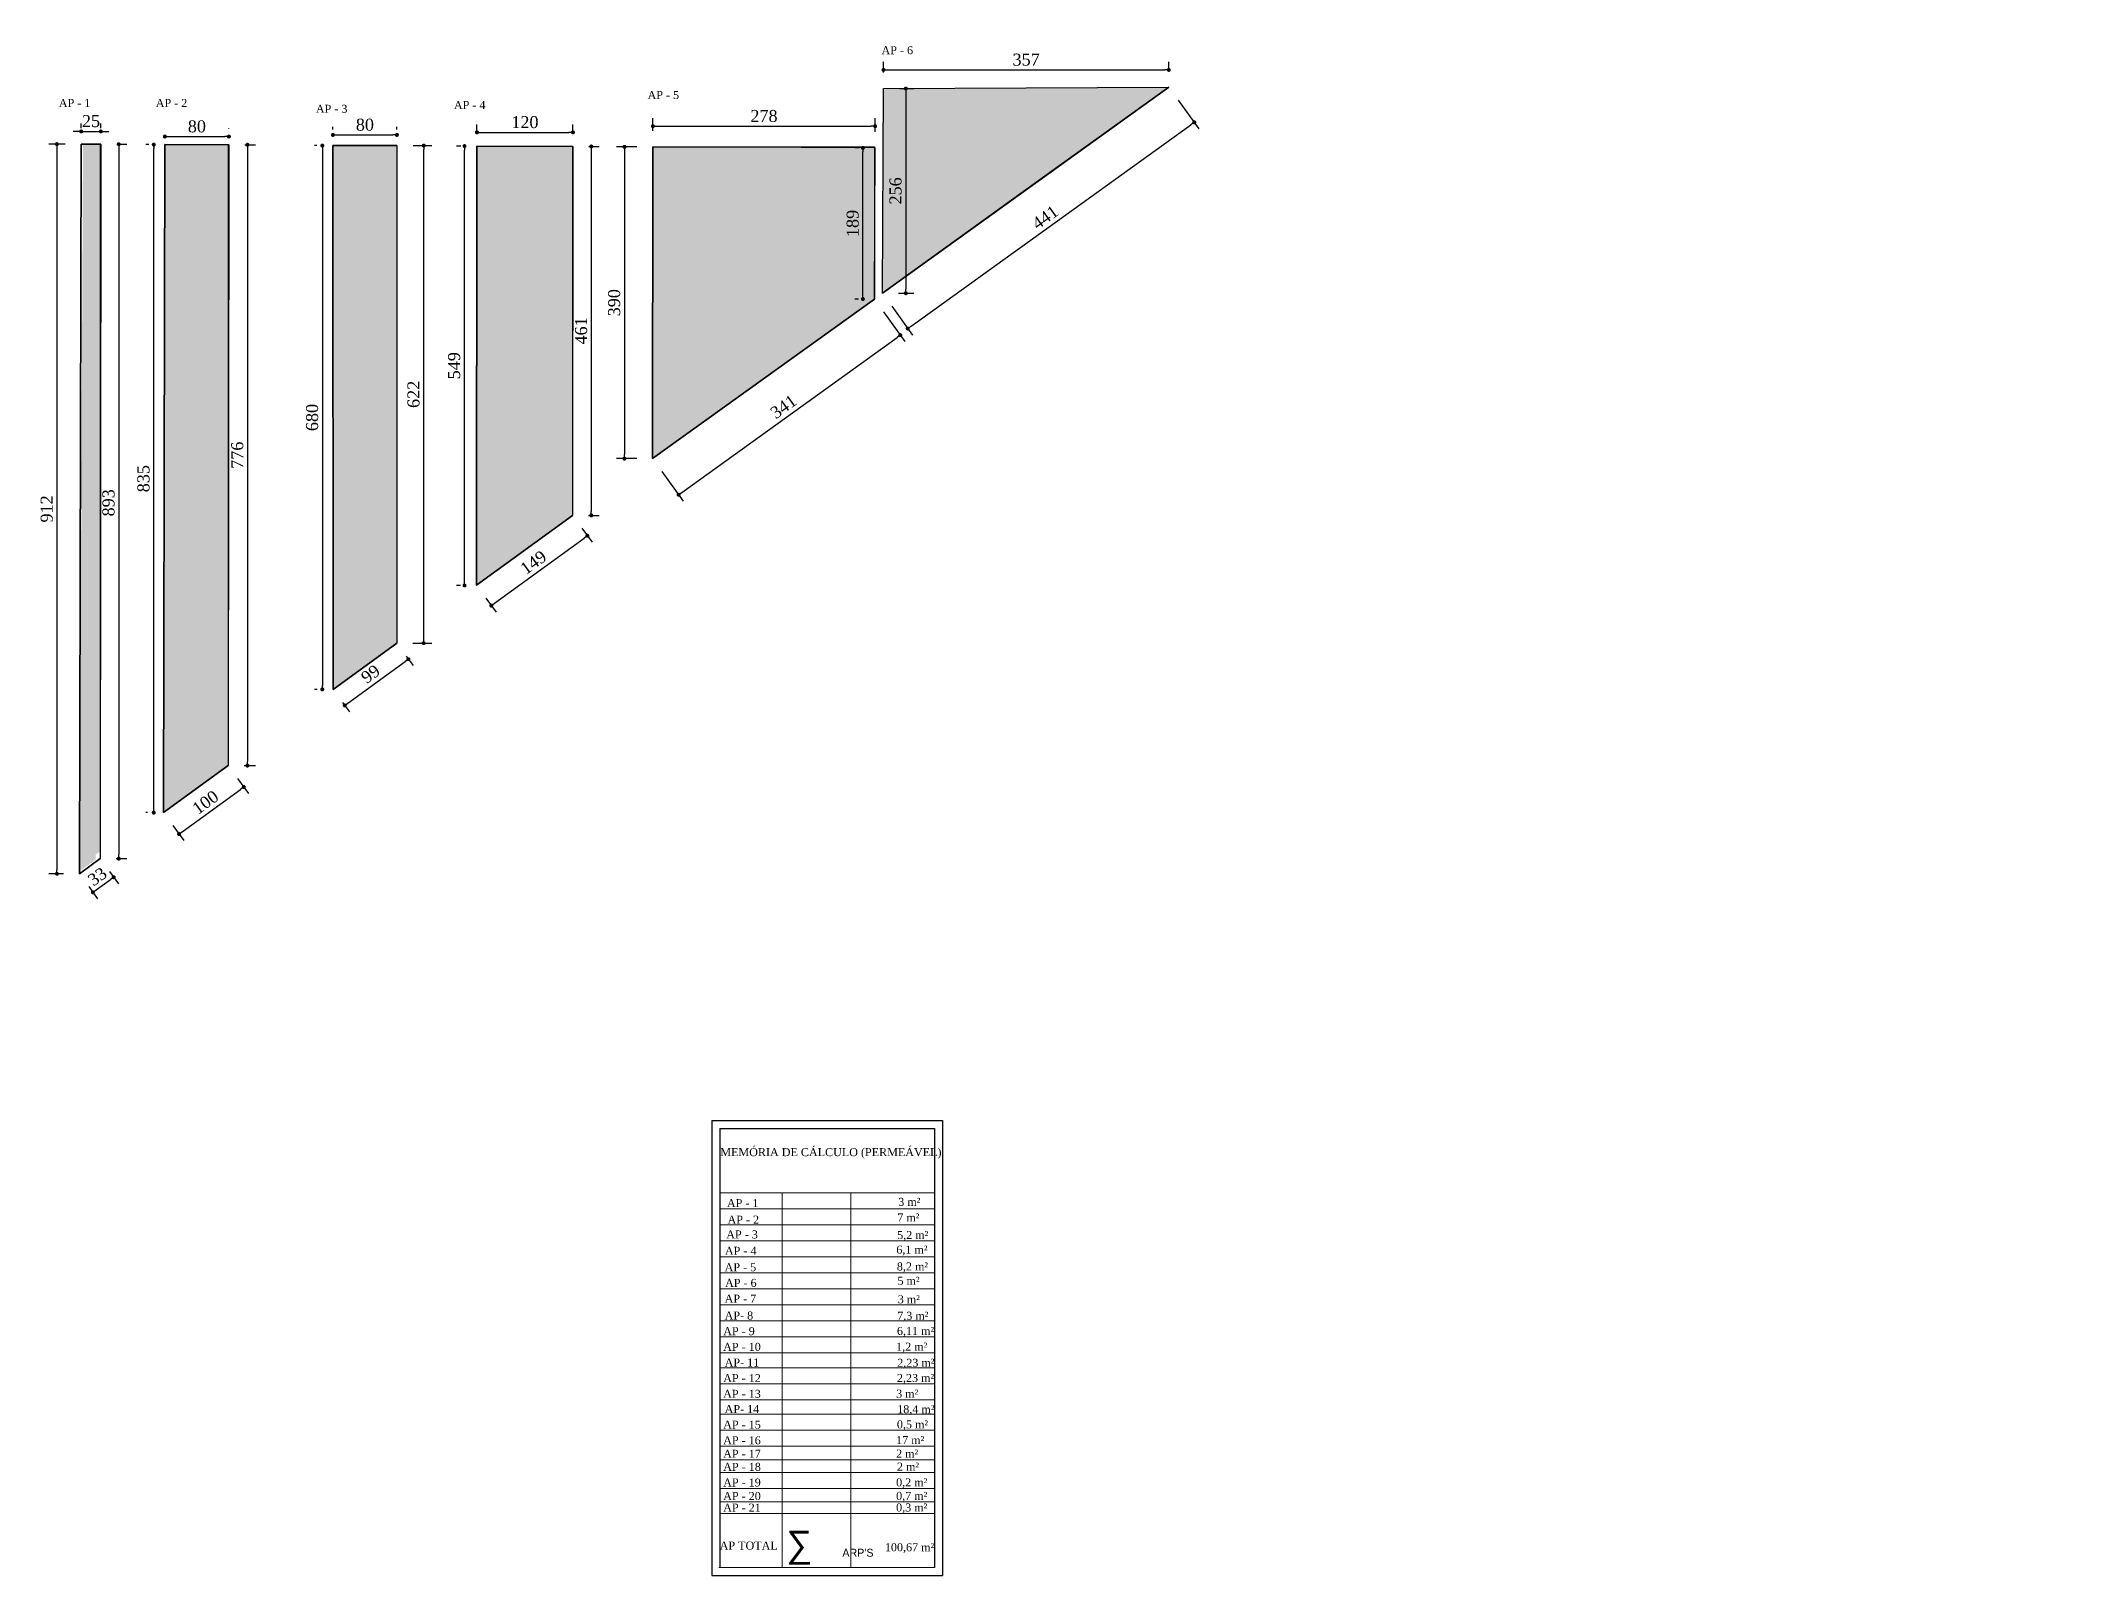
# Model space of a CAD drawing. Header units: millimetres. Extents: x 103208 to 171806, y -164 to 10038.
# Drawn here: x 103208 to 105739, y 4095 to 6012 of the extents above; entities that cross this region are included whole.
import ezdxf

# ---------------------------------------------------------------- set-up
doc = ezdxf.new("R2010")
doc.units = ezdxf.units.MM
doc.layers.add('COTAS', color=7, linetype='Continuous', lineweight=0)
doc.layers.add('Pilares Sub-solo', color=7, linetype='Continuous', lineweight=70)
doc.layers.add('PN010', color=1, linetype='Continuous')
doc.styles.add('Valéria', font='romantic.ttf', dxfattribs={"height": 10})
doc.dimstyles.new('Cota - 50', dxfattribs={"dimtxt": 10, "dimasz": 5, "dimexe": 10, "dimexo": 20, "dimgap": 5, "dimtad": 1, "dimtxsty": 'Valéria', "dimblk": 'DOT', "dimcen": 0, "dimclrd": 12, "dimclre": 12, "dimclrt": 2, "dimazin": 2, "dimtfac": 1, "dimtix": 1, "dimtmove": 0, "dimatfit": 3, "dimldrblk": 'DOT', "dimfxl": 1, "dimarcsym": 0})
pattern_1 = [(360, (-9845.006, -7.948), (15, 15), [2.25, -0.45, 0.6, -0.45, 2.25, -9]), (360, (-9845.756, -7.498), (15, 15), [1.5, -1.125, 2.25, -1.125, 1.5, -7.5]), (360, (-9840.506, -1.498), (15, 15), [1.875, -0.75, 1.875, -10.5]), (360, (-9848.006, 1.502), (15, 15), [0.75, -1.5, 0.75, -12]), (90, (-9846.506, 1.502), (-15, 15), [1.35, -13.65]), (90, (-9842.006, -7.498), (-15, 15), [1.5, -13.5]), (90, (-9838.256, -1.498), (-15, 15), [1.5, -13.5]), (45, (-9840.056, -7.648), (1e-14, 15), [1.5, -19.7132034]), (135, (-9843.956, -7.648), (-15, 1e-14), [1.5, -19.7132034]), (63.434949, (-9840.5064, -7.573), (8e-10, 15), [1.5, -32.0410197]), (75.9637565, (-9841.2564, -7.4983), (5e-10, 15), [1.5, -60.3465844]), (75.9637565, (-9837.5064, -1.4983), (5e-10, 15), [1.2, -60.6465844]), (75.9637565, (-9846.2064, 1.5017), (5e-10, 15), [1.05, -60.7965844]), (104.0362435, (-9842.7564, -7.4983), (-5e-10, 15), [1.5, -60.3465844]), (104.0362435, (-9839.0064, -1.4983), (-5e-10, 15), [1.2, -60.6465844]), (104.0362435, (-9846.8064, 1.5017), (-5e-10, 15), [1.05, -60.7965844]), (116.565051, (-9843.5064, -7.573), (-6e-09, 15), [1.5, -32.041002])]

# ---------------------------------------------------------------- blocks, each defined once
blk = doc.blocks.new('_Dot')
at = {"color": 0, "linetype": 'ByBlock', "lineweight": -2}
blk.add_line((-0.5, 0), (-1, 0), dxfattribs=at)
at = {"color": 0, "linetype": 'ByBlock', "const_width": 0.5}
blk.add_lwpolyline([(-0.25, 0, 1), (0.25, 0, 1)], format="xyb", close=True, dxfattribs=at)
blk = doc.blocks.new('*D1274')
at = {"color": 12, "lineweight": -2, "transparency": 16777216}
for p, q in [((103253.6, 5898.7), (103248.6, 5898.7)), ((103258.6, 5902.8), (103258.6, 5908.7)), ((103258.6, 5898.7), (103283.2, 5898.7)), ((103283.2, 5902.7), (103283.2, 5908.7)), ((103288.2, 5898.7), (103293.2, 5898.7))]:
    blk.add_line(p, q, dxfattribs=at)
at = {"layer": 'Defpoints', "color": 0, "transparency": 16777216}
for p in [(103283.2, 5898.7), (103258.6, 5882.8), (103283.2, 5882.7)]:
    blk.add_point(p, dxfattribs=at)
at = {"color": 12, "lineweight": -2, "transparency": 16777216, "xscale": 5, "yscale": 5, "zscale": 5}
blk.add_blockref('_Dot', (103258.6, 5898.7), dxfattribs=at)
at = {"color": 12, "lineweight": -2, "transparency": 16777216, "xscale": 5, "yscale": 5, "zscale": 5, "rotation": 180}
blk.add_blockref('_Dot', (103283.2, 5898.7), dxfattribs=at)
at = {"color": 2, "transparency": 16777216, "insert": (103270.9, 5911.5), "char_height": 10, "attachment_point": 5, "style": 'Valéria'}
blk.add_mtext('{\\H1.5x;25}', dxfattribs=at)
blk = doc.blocks.new('*D1275')
at = {"color": 12, "lineweight": -2, "transparency": 16777216}
for p, q in [((103238.6, 5882.8), (103218.3, 5882.8)), ((103228.3, 5877.8), (103228.3, 4976.3)), ((103236.4, 4971.3), (103218.3, 4971.3))]:
    blk.add_line(p, q, dxfattribs=at)
at = {"layer": 'Defpoints', "color": 0, "transparency": 16777216}
for p in [(103258.6, 5882.8), (103228.3, 4971.3), (103256.4, 4971.3)]:
    blk.add_point(p, dxfattribs=at)
at = {"color": 12, "lineweight": -2, "transparency": 16777216, "xscale": 5, "yscale": 5, "zscale": 5}
for p, rotation in [((103228.3, 5882.8), 90), ((103228.3, 4971.3), 270)]:
    blk.add_blockref('_Dot', p, dxfattribs=dict(at, rotation=rotation))
at = {"color": 2, "transparency": 16777216, "insert": (103215.5, 5427.1), "char_height": 10, "attachment_point": 5, "rotation": 90, "style": 'Valéria'}
blk.add_mtext('{\\H1.5x;912}', dxfattribs=at)
blk = doc.blocks.new('*D1276')
at = {"color": 12, "lineweight": -2, "transparency": 16777216}
for p, q in [((103303.2, 5882.7), (103315.5, 5882.7)), ((103305.5, 5877.7), (103305.5, 4995.2)), ((103302.4, 4990.2), (103315.5, 4990.2))]:
    blk.add_line(p, q, dxfattribs=at)
at = {"layer": 'Defpoints', "color": 0, "transparency": 16777216}
for p in [(103283.2, 5882.7), (103282.4, 4990.2), (103305.5, 4990.2)]:
    blk.add_point(p, dxfattribs=at)
at = {"color": 12, "lineweight": -2, "transparency": 16777216, "xscale": 5, "yscale": 5, "zscale": 5}
for p, rotation in [((103305.5, 5882.7), 90), ((103305.5, 4990.2), 270)]:
    blk.add_blockref('_Dot', p, dxfattribs=dict(at, rotation=rotation))
at = {"color": 2, "transparency": 16777216, "insert": (103292.8, 5434.7), "char_height": 10, "attachment_point": 5, "rotation": 90, "style": 'Valéria'}
blk.add_mtext('{\\H1.5x;893}', dxfattribs=at)
blk = doc.blocks.new('*D1277')
at = {"color": 12, "lineweight": -2, "transparency": 16777216}
for p, q in [((103277.3, 4951.1), (103295.2, 4964.1)), ((103294.1, 4974.1), (103305.1, 4958.9)), ((103268.1, 4955.2), (103279.1, 4940))]:
    blk.add_line(p, q, dxfattribs=at)
at = {"layer": 'Defpoints', "color": 0, "transparency": 16777216}
for p in [(103282.4, 4990.2), (103256.4, 4971.3), (103299.2, 4967)]:
    blk.add_point(p, dxfattribs=at)
at = {"color": 12, "lineweight": -2, "transparency": 16777216, "xscale": 5, "yscale": 5, "zscale": 5}
for p, rotation in [((103299.2, 4967), 35.99007696372181), ((103273.2, 4948.1), 215.9900769637218)]:
    blk.add_blockref('_Dot', p, dxfattribs=dict(at, rotation=rotation))
at = {"color": 2, "transparency": 16777216, "insert": (103278.8, 4967.8), "char_height": 10, "attachment_point": 5, "rotation": 35.9901, "style": 'Valéria'}
blk.add_mtext('{\\H1.5x;33}', dxfattribs=at)
blk = doc.blocks.new('*D1278')
at = {"color": 12, "lineweight": -2, "transparency": 16777216}
for p, q in [((103454.1, 5090.3), (103467.7, 5071.6)), ((103384.9, 5023.8), (103457.8, 5076.7)), ((103373.2, 5031.5), (103386.8, 5012.8))]:
    blk.add_line(p, q, dxfattribs=at)
at = {"layer": 'Defpoints', "color": 0, "transparency": 16777216}
for p in [(103442.4, 5106.4), (103461.8, 5079.7), (103361.4, 5047.7)]:
    blk.add_point(p, dxfattribs=at)
at = {"color": 12, "lineweight": -2, "transparency": 16777216, "xscale": 5, "yscale": 5, "zscale": 5}
for p, rotation in [((103461.8, 5079.7), 35.99007696375652), ((103380.9, 5020.9), 215.9900769637565)]:
    blk.add_blockref('_Dot', p, dxfattribs=dict(at, rotation=rotation))
at = {"color": 2, "transparency": 16777216, "insert": (103413.9, 5060.5), "char_height": 10, "attachment_point": 5, "rotation": 35.9901, "style": 'Valéria'}
blk.add_mtext('{\\H1.5x;100}', dxfattribs=at)
blk = doc.blocks.new('*D1279')
at = {"color": 12, "lineweight": -2, "transparency": 16777216}
for p, q in [((103343.2, 5882.2), (103339.3, 5882.2)), ((103349.3, 5052.7), (103349.3, 5877.2)), ((103341.4, 5047.7), (103339.3, 5047.7))]:
    blk.add_line(p, q, dxfattribs=at)
at = {"layer": 'Defpoints', "color": 0, "transparency": 16777216}
for p in [(103349.3, 5882.2), (103363.2, 5882.2), (103361.4, 5047.7)]:
    blk.add_point(p, dxfattribs=at)
at = {"color": 12, "lineweight": -2, "transparency": 16777216, "xscale": 5, "yscale": 5, "zscale": 5}
for p, rotation in [((103349.3, 5882.2), 90), ((103349.3, 5047.7), 270)]:
    blk.add_blockref('_Dot', p, dxfattribs=dict(at, rotation=rotation))
at = {"color": 2, "transparency": 16777216, "insert": (103336.5, 5464.9), "char_height": 10, "attachment_point": 5, "rotation": 90, "style": 'Valéria'}
blk.add_mtext('{\\H1.5x;835}', dxfattribs=at)
blk = doc.blocks.new('*D1280')
at = {"color": 12, "lineweight": -2, "transparency": 16777216}
for p, q in [((103463.2, 5882), (103476.4, 5882)), ((103466.4, 5877), (103466.4, 5111.4)), ((103462.4, 5106.4), (103476.4, 5106.4))]:
    blk.add_line(p, q, dxfattribs=at)
at = {"layer": 'Defpoints', "color": 0, "transparency": 16777216}
for p in [(103443.2, 5882), (103442.4, 5106.4), (103466.4, 5106.4)]:
    blk.add_point(p, dxfattribs=at)
at = {"color": 12, "lineweight": -2, "transparency": 16777216, "xscale": 5, "yscale": 5, "zscale": 5}
for p, rotation in [((103466.4, 5882), 90), ((103466.4, 5106.4), 270)]:
    blk.add_blockref('_Dot', p, dxfattribs=dict(at, rotation=rotation))
at = {"color": 2, "transparency": 16777216, "insert": (103453.7, 5494.2), "char_height": 10, "attachment_point": 5, "rotation": 90, "style": 'Valéria'}
blk.add_mtext('{\\H1.5x;776}', dxfattribs=at)
blk = doc.blocks.new('*D1270')
at = {"color": 12, "lineweight": -2, "transparency": 16777216}
for p, q in [((103363.2, 5902.2), (103363.2, 5902.3)), ((103443.2, 5902.1), (103443.2, 5902.3)), ((103368.2, 5892.3), (103438.2, 5892.3))]:
    blk.add_line(p, q, dxfattribs=at)
at = {"layer": 'Defpoints', "color": 0, "transparency": 16777216}
for p in [(103363.2, 5882.2), (103443.2, 5892.3), (103443.2, 5882.1)]:
    blk.add_point(p, dxfattribs=at)
at = {"color": 12, "lineweight": -2, "transparency": 16777216, "xscale": 5, "yscale": 5, "zscale": 5, "rotation": 180}
blk.add_blockref('_Dot', (103363.2, 5892.3), dxfattribs=at)
at = {"color": 12, "lineweight": -2, "transparency": 16777216, "xscale": 5, "yscale": 5, "zscale": 5}
blk.add_blockref('_Dot', (103443.2, 5892.3), dxfattribs=at)
at = {"color": 2, "transparency": 16777216, "insert": (103403.2, 5904.9), "char_height": 10, "attachment_point": 5, "style": 'Valéria'}
blk.add_mtext('{\\H1.5x;80}', dxfattribs=at)
blk = doc.blocks.new('*D1281')
at = {"color": 12, "lineweight": -2, "transparency": 16777216}
for p, q in [((103573.2, 5901), (103573.2, 5904.3)), ((103653.2, 5901), (103653.2, 5904.3)), ((103578.2, 5894.3), (103648.2, 5894.3))]:
    blk.add_line(p, q, dxfattribs=at)
at = {"layer": 'Defpoints', "color": 0, "transparency": 16777216}
for p in [(103573.2, 5881), (103653.2, 5894.3), (103653.2, 5881)]:
    blk.add_point(p, dxfattribs=at)
at = {"color": 12, "lineweight": -2, "transparency": 16777216, "xscale": 5, "yscale": 5, "zscale": 5, "rotation": 180}
blk.add_blockref('_Dot', (103573.2, 5894.3), dxfattribs=at)
at = {"color": 12, "lineweight": -2, "transparency": 16777216, "xscale": 5, "yscale": 5, "zscale": 5}
blk.add_blockref('_Dot', (103653.2, 5894.3), dxfattribs=at)
at = {"color": 2, "transparency": 16777216, "insert": (103613.2, 5907), "char_height": 10, "attachment_point": 5, "style": 'Valéria'}
blk.add_mtext('{\\H1.5x;80}', dxfattribs=at)
blk = doc.blocks.new('*D1282')
at = {"color": 12, "lineweight": -2, "transparency": 16777216}
for p, q in [((103553.2, 5881), (103550, 5881)), ((103560, 5876), (103560, 5206.6)), ((103553.4, 5201.6), (103550, 5201.6))]:
    blk.add_line(p, q, dxfattribs=at)
at = {"layer": 'Defpoints', "color": 0, "transparency": 16777216}
for p in [(103573.2, 5881), (103560, 5201.6), (103573.4, 5201.6)]:
    blk.add_point(p, dxfattribs=at)
at = {"color": 12, "lineweight": -2, "transparency": 16777216, "xscale": 5, "yscale": 5, "zscale": 5}
for p, rotation in [((103560, 5881), 90), ((103560, 5201.6), 270)]:
    blk.add_blockref('_Dot', p, dxfattribs=dict(at, rotation=rotation))
at = {"color": 2, "transparency": 16777216, "insert": (103547.3, 5541.3), "char_height": 10, "attachment_point": 5, "rotation": 90, "style": 'Valéria'}
blk.add_mtext('{\\H1.5x;680}', dxfattribs=at)
blk = doc.blocks.new('*D1283')
at = {"color": 12, "lineweight": -2, "transparency": 16777216}
for p, q in [((103664.7, 5243.2), (103673.4, 5231.3)), ((103592, 5184.5), (103663.5, 5236.4)), ((103585.2, 5185.4), (103593.9, 5173.5))]:
    blk.add_line(p, q, dxfattribs=at)
at = {"layer": 'Defpoints', "color": 0, "transparency": 16777216}
for p in [(103653, 5259.4), (103667.5, 5239.4), (103573.4, 5201.6)]:
    blk.add_point(p, dxfattribs=at)
at = {"color": 12, "lineweight": -2, "transparency": 16777216, "xscale": 5, "yscale": 5, "zscale": 5}
for p, rotation in [((103667.5, 5239.4), 35.99007696376097), ((103588, 5181.6), 215.9900769637609)]:
    blk.add_blockref('_Dot', p, dxfattribs=dict(at, rotation=rotation))
at = {"color": 2, "transparency": 16777216, "insert": (103620.3, 5220.8), "char_height": 10, "attachment_point": 5, "rotation": 35.9901, "style": 'Valéria'}
blk.add_mtext('{\\H1.5x;99}', dxfattribs=at)
blk = doc.blocks.new('*D1284')
at = {"color": 12, "lineweight": -2, "transparency": 16777216}
for p, q in [((103673.6, 5880.9), (103696.7, 5880.9)), ((103686.7, 5264.4), (103686.7, 5875.9)), ((103673, 5259.4), (103696.7, 5259.4))]:
    blk.add_line(p, q, dxfattribs=at)
at = {"layer": 'Defpoints', "color": 0, "transparency": 16777216}
for p in [(103653.6, 5880.9), (103686.7, 5880.9), (103653, 5259.4)]:
    blk.add_point(p, dxfattribs=at)
at = {"color": 12, "lineweight": -2, "transparency": 16777216, "xscale": 5, "yscale": 5, "zscale": 5}
for p, rotation in [((103686.7, 5880.9), 90), ((103686.7, 5259.4), 270)]:
    blk.add_blockref('_Dot', p, dxfattribs=dict(at, rotation=rotation))
at = {"color": 2, "transparency": 16777216, "insert": (103674, 5570.2), "char_height": 10, "attachment_point": 5, "rotation": 90, "style": 'Valéria'}
blk.add_mtext('{\\H1.5x;622}', dxfattribs=at)
blk = doc.blocks.new('*D1285')
at = {"color": 12, "lineweight": -2, "transparency": 16777216}
for p, q in [((103733.2, 5880.4), (103727.7, 5880.4)), ((103737.7, 5336.5), (103737.7, 5875.4)), ((103732.7, 5331.5), (103727.7, 5331.5))]:
    blk.add_line(p, q, dxfattribs=at)
at = {"layer": 'Defpoints', "color": 0, "transparency": 16777216}
for p in [(103737.7, 5880.4), (103753.2, 5880.4), (103752.7, 5331.5)]:
    blk.add_point(p, dxfattribs=at)
at = {"color": 12, "lineweight": -2, "transparency": 16777216, "xscale": 5, "yscale": 5, "zscale": 5}
for p, rotation in [((103737.7, 5880.4), 90), ((103737.7, 5331.5), 270)]:
    blk.add_blockref('_Dot', p, dxfattribs=dict(at, rotation=rotation))
at = {"color": 2, "transparency": 16777216, "insert": (103724.8, 5606), "char_height": 10, "attachment_point": 5, "rotation": 90, "style": 'Valéria'}
blk.add_mtext('{\\H1.5x;549}', dxfattribs=at)
blk = doc.blocks.new('*D1286')
at = {"color": 12, "lineweight": -2, "transparency": 16777216}
for p, q in [((103753.2, 5900.4), (103753.2, 5907.5)), ((103758.2, 5897.5), (103868.2, 5897.5)), ((103873.2, 5899.9), (103873.2, 5907.5))]:
    blk.add_line(p, q, dxfattribs=at)
at = {"layer": 'Defpoints', "color": 0, "transparency": 16777216}
for p in [(103873.2, 5897.5), (103753.2, 5880.4), (103873.2, 5879.9)]:
    blk.add_point(p, dxfattribs=at)
at = {"color": 12, "lineweight": -2, "transparency": 16777216, "xscale": 5, "yscale": 5, "zscale": 5, "rotation": 180}
blk.add_blockref('_Dot', (103753.2, 5897.5), dxfattribs=at)
at = {"color": 12, "lineweight": -2, "transparency": 16777216, "xscale": 5, "yscale": 5, "zscale": 5}
blk.add_blockref('_Dot', (103873.2, 5897.5), dxfattribs=at)
at = {"color": 2, "transparency": 16777216, "insert": (103813.2, 5910.2), "char_height": 10, "attachment_point": 5, "style": 'Valéria'}
blk.add_mtext('{\\H1.5x;120}', dxfattribs=at)
blk = doc.blocks.new('*D1287')
at = {"color": 12, "lineweight": -2, "transparency": 16777216}
for p, q in [((103893.2, 5879.9), (103906.2, 5879.9)), ((103896.2, 5874.9), (103896.2, 5424)), ((103892.8, 5419), (103906.2, 5419))]:
    blk.add_line(p, q, dxfattribs=at)
at = {"layer": 'Defpoints', "color": 0, "transparency": 16777216}
for p in [(103873.2, 5879.9), (103872.8, 5419), (103896.2, 5419)]:
    blk.add_point(p, dxfattribs=at)
at = {"color": 12, "lineweight": -2, "transparency": 16777216, "xscale": 5, "yscale": 5, "zscale": 5}
for p, rotation in [((103896.2, 5879.9), 90), ((103896.2, 5419), 270)]:
    blk.add_blockref('_Dot', p, dxfattribs=dict(at, rotation=rotation))
at = {"color": 2, "transparency": 16777216, "insert": (103883.5, 5649.5), "char_height": 10, "attachment_point": 5, "rotation": 90, "style": 'Valéria'}
blk.add_mtext('{\\H1.5x;461}', dxfattribs=at)
blk = doc.blocks.new('*D1288')
at = {"color": 12, "lineweight": -2, "transparency": 16777216}
for p, q in [((103884.5, 5402.9), (103897.2, 5385.4)), ((103775.3, 5309.2), (103887.3, 5390.6)), ((103764.5, 5315.6), (103777.1, 5298.2))]:
    blk.add_line(p, q, dxfattribs=at)
at = {"layer": 'Defpoints', "color": 0, "transparency": 16777216}
for p in [(103872.8, 5419), (103891.3, 5393.5), (103752.7, 5331.8)]:
    blk.add_point(p, dxfattribs=at)
at = {"color": 12, "lineweight": -2, "transparency": 16777216, "xscale": 5, "yscale": 5, "zscale": 5}
for p, rotation in [((103891.3, 5393.5), 35.99007696375582), ((103771.2, 5306.3), 215.9900769637558)]:
    blk.add_blockref('_Dot', p, dxfattribs=dict(at, rotation=rotation))
at = {"color": 2, "transparency": 16777216, "insert": (103823.8, 5360.2), "char_height": 10, "attachment_point": 5, "rotation": 35.9901, "style": 'Valéria'}
blk.add_mtext('{\\H1.5x;149}', dxfattribs=at)
blk = doc.blocks.new('*D1289')
at = {"color": 12, "lineweight": -2, "transparency": 16777216}
for p, q in [((103973.2, 5899.4), (103973.2, 5915.2)), ((103978.2, 5905.2), (104245.9, 5905.2)), ((104250.9, 5898.1), (104250.9, 5915.2))]:
    blk.add_line(p, q, dxfattribs=at)
at = {"layer": 'Defpoints', "color": 0, "transparency": 16777216}
for p in [(104250.9, 5905.2), (103973.2, 5879.4), (104250.9, 5878.1)]:
    blk.add_point(p, dxfattribs=at)
at = {"color": 12, "lineweight": -2, "transparency": 16777216, "xscale": 5, "yscale": 5, "zscale": 5, "rotation": 180}
blk.add_blockref('_Dot', (103973.2, 5905.2), dxfattribs=at)
at = {"color": 12, "lineweight": -2, "transparency": 16777216, "xscale": 5, "yscale": 5, "zscale": 5}
blk.add_blockref('_Dot', (104250.9, 5905.2), dxfattribs=at)
at = {"color": 2, "transparency": 16777216, "insert": (104112, 5917.9), "char_height": 10, "attachment_point": 5, "style": 'Valéria'}
blk.add_mtext('{\\H1.5x;278}', dxfattribs=at)
blk = doc.blocks.new('*D1290')
at = {"color": 12, "lineweight": -2, "transparency": 16777216}
for p, q in [((103953.2, 5879.4), (103927.6, 5879.4)), ((103937.6, 5874.4), (103937.6, 5494.9)), ((103952.9, 5489.9), (103927.6, 5489.9))]:
    blk.add_line(p, q, dxfattribs=at)
at = {"layer": 'Defpoints', "color": 0, "transparency": 16777216}
for p in [(103973.2, 5879.4), (103937.6, 5489.9), (103972.9, 5489.9)]:
    blk.add_point(p, dxfattribs=at)
at = {"color": 12, "lineweight": -2, "transparency": 16777216, "xscale": 5, "yscale": 5, "zscale": 5}
for p, rotation in [((103937.6, 5879.4), 90), ((103937.6, 5489.9), 270)]:
    blk.add_blockref('_Dot', p, dxfattribs=dict(at, rotation=rotation))
at = {"color": 2, "transparency": 16777216, "insert": (103924.8, 5684.7), "char_height": 10, "attachment_point": 5, "rotation": 90, "style": 'Valéria'}
blk.add_mtext('{\\H1.5x;390}', dxfattribs=at)
blk = doc.blocks.new('*D1291')
at = {"color": 12, "lineweight": -2, "transparency": 16777216}
for p, q in [((104261.6, 5673.1), (104288.2, 5636.1)), ((104009.3, 5447.8), (104278.3, 5641.3)), ((103984.5, 5473.7), (104011.1, 5436.7))]:
    blk.add_line(p, q, dxfattribs=at)
at = {"layer": 'Defpoints', "color": 0, "transparency": 16777216}
for p in [(104250, 5689.3), (104282.4, 5644.2), (103972.9, 5489.9)]:
    blk.add_point(p, dxfattribs=at)
at = {"color": 12, "lineweight": -2, "transparency": 16777216, "xscale": 5, "yscale": 5, "zscale": 5}
for p, rotation in [((104282.4, 5644.2), 35.73701870508545), ((104005.3, 5444.8), 215.7370187050854)]:
    blk.add_blockref('_Dot', p, dxfattribs=dict(at, rotation=rotation))
at = {"color": 2, "transparency": 16777216, "insert": (104136.4, 5554.8), "char_height": 10, "attachment_point": 5, "rotation": 35.737, "style": 'Valéria'}
blk.add_mtext('{\\H1.5x;341}', dxfattribs=at)
blk = doc.blocks.new('*D1292')
at = {"color": 12, "lineweight": -2, "transparency": 16777216}
for p, q in [((104230.9, 5878.1), (104225.6, 5878.1)), ((104235.6, 5694.3), (104235.6, 5873.1)), ((104230, 5689.3), (104225.6, 5689.3))]:
    blk.add_line(p, q, dxfattribs=at)
at = {"layer": 'Defpoints', "color": 0, "transparency": 16777216}
for p in [(104235.6, 5878.1), (104250.9, 5878.1), (104250, 5689.3)]:
    blk.add_point(p, dxfattribs=at)
at = {"color": 12, "lineweight": -2, "transparency": 16777216, "xscale": 5, "yscale": 5, "zscale": 5}
for p, rotation in [((104235.6, 5878.1), 90), ((104235.6, 5689.3), 270)]:
    blk.add_blockref('_Dot', p, dxfattribs=dict(at, rotation=rotation))
at = {"color": 2, "transparency": 16777216, "insert": (104222.9, 5783.7), "char_height": 10, "attachment_point": 5, "rotation": 90, "style": 'Valéria'}
blk.add_mtext('{\\H1.5x;189}', dxfattribs=at)
blk = doc.blocks.new('*D1293')
at = {"color": 12, "lineweight": -2, "transparency": 16777216}
for p, q in [((104281.4, 5952.2), (104299.3, 5952.2)), ((104289.3, 5947.2), (104289.3, 5701.5)), ((104280, 5696.5), (104299.3, 5696.5))]:
    blk.add_line(p, q, dxfattribs=at)
at = {"layer": 'Defpoints', "color": 0, "transparency": 16777216}
for p in [(104261.4, 5952.2), (104260, 5696.5), (104289.3, 5696.5)]:
    blk.add_point(p, dxfattribs=at)
at = {"color": 12, "lineweight": -2, "transparency": 16777216, "xscale": 5, "yscale": 5, "zscale": 5}
for p, rotation in [((104289.3, 5952.2), 90), ((104289.3, 5696.5), 270)]:
    blk.add_blockref('_Dot', p, dxfattribs=dict(at, rotation=rotation))
at = {"color": 2, "transparency": 16777216, "insert": (104276.5, 5824.4), "char_height": 10, "attachment_point": 5, "rotation": 90, "style": 'Valéria'}
blk.add_mtext('{\\H1.5x;256}', dxfattribs=at)
blk = doc.blocks.new('*D1294')
at = {"color": 12, "lineweight": -2, "transparency": 16777216}
for p, q in [((104629.7, 5937.9), (104655.6, 5901.9)), ((104295.8, 5655.3), (104645.7, 5907.1)), ((104271.7, 5680.3), (104297.6, 5644.3))]:
    blk.add_line(p, q, dxfattribs=at)
at = {"layer": 'Defpoints', "color": 0, "transparency": 16777216}
for p in [(104618, 5954.1), (104649.8, 5910), (104260, 5696.5)]:
    blk.add_point(p, dxfattribs=at)
at = {"color": 12, "lineweight": -2, "transparency": 16777216, "xscale": 5, "yscale": 5, "zscale": 5}
for p, rotation in [((104649.8, 5910), 35.73619091053228), ((104291.7, 5652.4), 215.7361909105323)]:
    blk.add_blockref('_Dot', p, dxfattribs=dict(at, rotation=rotation))
at = {"color": 2, "transparency": 16777216, "insert": (104463.4, 5791.4), "char_height": 10, "attachment_point": 5, "rotation": 35.7362, "style": 'Valéria'}
blk.add_mtext('{\\H1.5x;441}', dxfattribs=at)
blk = doc.blocks.new('*D1295')
at = {"color": 12, "lineweight": -2, "transparency": 16777216}
for p, q in [((104261.4, 5972.2), (104261.4, 5985.5)), ((104266.4, 5975.5), (104613, 5975.5)), ((104618, 5974.1), (104618, 5985.5))]:
    blk.add_line(p, q, dxfattribs=at)
at = {"layer": 'Defpoints', "color": 0, "transparency": 16777216}
for p in [(104618, 5975.5), (104261.4, 5952.2), (104618, 5954.1)]:
    blk.add_point(p, dxfattribs=at)
at = {"color": 12, "lineweight": -2, "transparency": 16777216, "xscale": 5, "yscale": 5, "zscale": 5, "rotation": 180}
blk.add_blockref('_Dot', (104261.4, 5975.5), dxfattribs=at)
at = {"color": 12, "lineweight": -2, "transparency": 16777216, "xscale": 5, "yscale": 5, "zscale": 5}
blk.add_blockref('_Dot', (104618, 5975.5), dxfattribs=at)
at = {"color": 2, "transparency": 16777216, "insert": (104439.7, 5988.3), "char_height": 10, "attachment_point": 5, "style": 'Valéria'}
blk.add_mtext('{\\H1.5x;357}', dxfattribs=at)

msp = doc.modelspace()

# ---------------------------------------------------------------- hatches: boundary and pattern name
h = msp.add_hatch()
h.set_pattern_fill('GRASS2', color=74, scale=15, pattern_type=2)
h.set_pattern_definition(pattern_1)
h.paths.add_polyline_path([(104262.80191, 6123.55537), (104278.51226, 6123.55537), (104280.7038, 6072.31246), (104261.92429, 6072.29586)])
h.paths.add_polyline_path([(104279.07761, 6123.27435), (104848.68121, 6126.25954), (104777.45374, 6075.00916), (104279.16922, 6072.46481)])
h.paths.add_polyline_path([(105492.8514, 6776.82021), (105604.20729, 6776.82021)], flags=16)
h.paths.add_polyline_path([(105403.48222, 6815.25964), (105738.7658, 6815.25964), (105738.79321, 6760.31171), (105402.87465, 6518.85918)])
h.paths.add_polyline_path([(105521.74949, 6931.15865), (105524.4642, 6931.10774), (105403.71969, 6931.10774), (105403.71969, 6895.23337), (105738.72424, 6895.23337), (105738.72424, 6931.10774), (105634.78825, 6931.10774), (105632.07354, 6931.15865)])
h.paths.add_polyline_path([(105036.54446, 6329.58593), (104926.30339, 6329.58593)], flags=16)
h.paths.add_polyline_path([(104828.74803, 6440.42738), (105293.87062, 6440.42738), (104942.72242, 6187.76532), (104828.74803, 6187.76532)])
h.paths.add_polyline_path([(104294.66411, 5883.3525), (104294.66411, 5775.33303)], flags=16)
h.paths.add_polyline_path([(104261.20617, 5952.20525), (104618.02458, 5954.13512), (104259.98743, 5696.51624)])
h = msp.add_hatch()
h.set_pattern_fill('GRASS2', color=74, scale=15, pattern_type=2)
h.set_pattern_definition(pattern_1)
h.paths.add_polyline_path([(103363.16099, 5882.22917), (103443.161, 5882.20068), (103443.161, 5744.00404), (103363.16099, 5744.03253)])
h.paths.add_polyline_path([(103573.16077, 5881.19), (103653.0961, 5881.16157), (103653.0961, 5744.37869), (103573.16077, 5744.40712)])
h.paths.add_polyline_path([(103753.22483, 5880.4466), (103872.78744, 5880.4466), (103872.78744, 5417.9056), (103752.70567, 5331.50049)])
h.paths.add_polyline_path([(103276.633, 4995.10117), (103282.38541, 4999.24033), (103282.38541, 5882.79344), (103260.86396, 5882.79344), (103256.53448, 4974.47937), (103276.60354, 4988.92011)])
h.paths.add_polyline_path([(103361.12948, 5049.00748), (103442.22379, 5104.74631), (103443.07691, 5744.00408), (103363.17915, 5744.03255)])
h.paths.add_polyline_path([(103573.08545, 5201.63633), (103653.074, 5259.19227), (103653.13331, 5744.37869), (103573.14162, 5744.40711)])
h = msp.add_hatch()
h.set_pattern_fill('GRASS2', color=74, scale=15, pattern_type=2)
h.set_pattern_definition([(360, (19818.25, -973.295), (15, 15), [2.25, -0.45, 0.6, -0.45, 2.25, -9]), (360, (19817.5, -972.845), (15, 15), [1.5, -1.125, 2.25, -1.125, 1.5, -7.5]), (360, (19822.75, -966.845), (15, 15), [1.875, -0.75, 1.875, -10.5]), (360, (19815.25, -963.845), (15, 15), [0.75, -1.5, 0.75, -12]), (90, (19816.75, -963.845), (-15, 15), [1.35, -13.65]), (90, (19821.25, -972.845), (-15, 15), [1.5, -13.5]), (90, (19825, -966.845), (-15, 15), [1.5, -13.5]), (45, (19823.2, -972.995), (1e-14, 15), [1.5, -19.7132034]), (135, (19819.3, -972.995), (-15, 1e-14), [1.5, -19.7132034]), (63.434949, (19822.75, -972.92), (8e-10, 15), [1.5, -32.0410197]), (75.9637565, (19822, -972.8447), (5e-10, 15), [1.5, -60.3465844]), (75.9637565, (19825.75, -966.8447), (5e-10, 15), [1.2, -60.6465844]), (75.9637565, (19817.05, -963.8447), (5e-10, 15), [1.05, -60.7965844]), (104.0362435, (19820.5, -972.8447), (-5e-10, 15), [1.5, -60.3465844]), (104.0362435, (19824.25, -966.8447), (-5e-10, 15), [1.2, -60.6465844]), (104.0362435, (19816.45, -963.8447), (-5e-10, 15), [1.05, -60.7965844]), (116.565051, (19819.75, -972.92), (-6e-09, 15), [1.5, -32.041002])])
h.paths.add_polyline_path([(104160.45889, 5863.47337), (104051.11259, 5863.47337)], flags=16)
h.paths.add_polyline_path([(103973.03169, 5879.39889), (103972.85559, 5489.90986), (104249.9529, 5689.29587), (104250.85272, 5878.07465)])

# ---------------------------------------------------------------- linework, layer by layer
for p, q in [((104259.98743, 5696.51624), (104618.02458, 5954.13512)), ((104259.98743, 5696.51624), (104261.42415, 5952.20643)), ((104261.42415, 5952.20643), (104618.02458, 5954.13512)), ((104576.94688, 5924.57843, -9825), (104576.94688, 5924.57843)), ((103258.56713, 5882.80438), (103256.36286, 4971.3387)), ((103283.22674, 5882.68684), (103258.56713, 5882.80438)), ((103283.22674, 5882.68684), (103282.38272, 4990.23636)), ((103363.22634, 5882.22911), (103361.44252, 5047.65574)), ((103443.22612, 5881.96241), (103363.22634, 5882.22911)), ((103443.22612, 5881.96241), (103442.39408, 5106.44908)), ((103653.22523, 5880.92325), (103573.22527, 5880.9989)), ((103573.22527, 5880.9989), (103573.41867, 5201.60935)), ((103653.22523, 5880.92325), (103652.98599, 5259.39734)), ((103753.22483, 5880.4466), (103752.70567, 5331.50049)), ((103873.22434, 5879.87462), (103753.22483, 5880.4466)), ((103873.22434, 5879.87462), (103872.78851, 5419.03506)), ((103973.22394, 5879.39797), (103972.85559, 5489.90986)), ((104250.85272, 5878.07465), (103973.22394, 5879.39797)), ((104249.9529, 5689.29587), (104250.85272, 5878.07465)), ((104259.98743, 5696.51624), (104268.91129, 5702.93724)), ((103972.85559, 5489.90986), (104249.9529, 5689.29587)), ((103752.70598, 5331.82177), (103872.78851, 5419.03506)), ((103573.41867, 5201.60935), (103652.98599, 5259.39734)), ((103361.44252, 5047.65574), (103442.39408, 5106.44908)), ((103256.36286, 4971.3387), (103282.38272, 4990.23636)), ((104046.65291, 4662.9025), (104046.65291, 4094.69494)), ((104046.65291, 4662.9025), (104334.98929, 4662.9025)), ((104334.98929, 4662.9025), (104334.98929, 4094.69494)), ((104046.65291, 4094.69494), (104334.98929, 4094.69494))]:
    msp.add_line(p, q)
for points in [[(104261.42415, 5952.20643), (104618.02458, 5954.13512), (104449.77866, 5833.07694), (104259.98743, 5696.51624)], [(103258.56713, 5882.80438), (103282.38272, 5882.80438), (103282.38272, 4990.23636), (103256.36286, 4971.3387)], [(103363.22634, 5882.22911), (103442.39408, 5882.22911), (103442.39408, 5106.44908), (103361.44252, 5047.65574)], [(103573.22527, 5880.9989), (103652.98599, 5880.9989), (103652.98599, 5259.39734), (103573.41867, 5201.60935)], [(103753.22483, 5880.4466), (103872.78851, 5880.4466), (103872.78851, 5419.03506), (103752.70598, 5331.82177)], [(103973.22394, 5879.39797), (104249.9529, 5879.39797), (104249.9529, 5689.29587), (103972.85559, 5489.90986)]]:
    msp.add_lwpolyline(points, close=True)
at = {"layer": 'COTAS', "color": 1}
for p, q in [((104056.65291, 4572.87636), (104324.98929, 4572.87636)), ((104134.5435, 4572.87636), (104134.5435, 4104.69494)), ((104220.45508, 4572.87636), (104220.45508, 4104.69494)), ((104056.65291, 4552.87636), (104324.98929, 4552.87636)), ((104056.65291, 4532.87636), (104324.98929, 4532.87636)), ((104056.65291, 4512.87636), (104324.98929, 4512.87636)), ((104056.65291, 4492.87636), (104324.98929, 4492.87636)), ((104056.65291, 4472.87636), (104324.98929, 4472.87636)), ((104056.65291, 4452.87636), (104324.98929, 4452.87636)), ((104056.65291, 4432.87636), (104324.98929, 4432.87636)), ((104056.65291, 4412.87636), (104324.98929, 4412.87636)), ((104056.65291, 4392.87636), (104324.98929, 4392.87636)), ((104056.65291, 4372.87636), (104324.98929, 4372.87636)), ((104056.65293, 4354.18265), (104324.98931, 4354.18265)), ((104056.65293, 4334.18265), (104324.98931, 4334.18265)), ((104056.65293, 4314.18265), (104324.98931, 4314.18265)), ((104056.65293, 4296.14938), (104324.98931, 4296.14938)), ((104056.65293, 4276.14938), (104324.98931, 4276.14938)), ((104056.65293, 4256.14938), (104324.98931, 4256.14938)), ((104056.65296, 4239.25743), (104324.98934, 4239.25743)), ((104056.65295, 4223.39926), (104324.98933, 4223.39926)), ((104056.65295, 4203.39926), (104324.98933, 4203.39926)), ((104056.65298, 4186.50731), (104324.98936, 4186.50731)), ((104056.65294, 4172.02752), (104324.98932, 4172.02752)), ((104055.69796, 4104.69494), (104324.98929, 4104.69494))]:
    msp.add_line(p, q, dxfattribs=at)
at = {"layer": 'PN010', "color": 1}
msp.add_line((104056.65291, 4652.9025), (104056.65291, 4104.69494), dxfattribs=at)
at = {"layer": 'PN010'}
for p, q in [((104056.65291, 4652.9025), (104324.98929, 4652.9025)), ((104324.98929, 4652.9025), (104324.98929, 4104.68505))]:
    msp.add_line(p, q, dxfattribs=at)

# ---------------------------------------------------------------- texts
at = {"layer": 'COTAS', "color": 1, "char_height": 10, "attachment_point": 1, "style": 'Valéria'}
for s, width, heights, insert in [('AP - 2', 239.4739883, [58.3481], (104066.42944, 4544.22153)), ('AP - 4', 240.4340268, [34.85759], (104063.17919, 4505.26285)), ('AP - 3', 238.0037954, [42.20175], (104064.87393, 4525.74518)), ('AP - 5', 242.0190865, [28.24017], (104062.82753, 4484.77419)), ('AP - 6', 242.2457938, [45.88558], (104063.37421, 4465.20922)), ('AP - 7', 237.3095516, [40], (104062.83568, 4445.48379)), ('AP - 9', 232.2550382, [59.77209], (104061.06054, 4404.88574)), ('AP- 8', 240.3724956, [28.94852], (104062.85093, 4424.40626)), ('AP - 10\\P', 233.2672775, [34.02847], (104061.01683, 4385.31995)), ('AP- 11', 240.3724956, [28.94852], (104062.85096, 4365.71255)), ('AP - 12', 232.2550382, [59.77209], (104061.06057, 4346.19203)), ('AP - 13', 233.2672775, [34.02847], (104061.01686, 4326.62624)), ('AP- 14', 240.3724956, [28.94852], (104062.85096, 4307.67928)), ('AP - 15', 232.2550382, [59.77209], (104061.06057, 4288.15876)), ('AP - 16', 233.2672775, [34.02847], (104061.01686, 4268.59296)), ('AP - 17', 233.2672775, [34.02847], (104061.01689, 4251.70101)), ('AP - 18', 232.2550382, [59.77209], (104061.06059, 4235.40864)), ('AP - 19', 233.2672775, [34.02847], (104061.01688, 4215.84285)), ('AP - 21', 233.2672775, [34.02847], (104061.01687, 4184.4711)), ('AP - 20', 233.2672775, [34.02847], (104061.01691, 4198.95089)), ('AP TOTAL', 371.0155322, [76.30363], (104056.65291, 4137.04637))]:
    msp.add_mtext_dynamic_manual_height_columns(s, width=width, gutter_width=50, heights=heights, dxfattribs=dict(at, insert=insert))
at = {"layer": 'Pilares Sub-solo', "color": 7, "char_height": 10, "attachment_point": 1, "style": 'Valéria'}
for s, width, heights, insert in [('{\\C1;AP - 6}', 228.393323, [9.00998], (104258.90909, 6005.13496)), ('{\\C1;AP - 5}', 228.393323, [9.00998], (103966.48192, 5949.16729)), ('{\\C1;AP - 1}', 228.393323, [9.00998], (103230.62386, 5939.24281)), ('{\\C1;AP - 2}', 228.393323, [9.00998], (103351.80486, 5939.24281)), ('{\\C1;AP - 3}', 228.393323, [9.00998], (103551.9189, 5931.93835)), ('{\\C1;AP - 4}', 228.393323, [9.00998], (103724.4251, 5936.67134)), ('\\pxi1.1899;{\\C1;MEMÓRIA DE CÁLCULO (PERMEÁVEL)}', 1565.5593968, [48.54125], (104045.54244, 4628.53446)), ('{\\C1;AP - 1}', 228.393323, [9.00998], (104065.70671, 4564.91132)), ('{\\C1;3 m²}', 228.393323, [9.00998], (104279.85886, 4566.44059)), ('{\\C1;7 m²}', 228.393323, [9.00998], (104278.66109, 4546.90472)), ('{\\C1;6,1 m²}', 228.393323, [9.00998], (104277.41375, 4506.80738)), ('{\\C1;5,2 m²}', 228.393323, [9.00998], (104278.43883, 4524.97812)), ('{\\C1;8,2 m²}', 228.393323, [9.00998], (104278.09904, 4485.72898)), ('{\\C1;5 m²}', 228.393323, [9.00998], (104278.90052, 4467.88999)), ('{\\C1;3 m²}', 228.393323, [9.00998], (104279.25578, 4444.76342)), ('{\\C1;6,11 m²}', 228.393323, [9.00998], (104278.17695, 4405.17797)), ('{\\C1;7,3 m²}', 228.393323, [9.00998], (104278.55882, 4424.1235)), ('{\\C1;1,2 m²}', 228.393323, [9.00998], (104277.17908, 4385.51202)), ('{\\C1;2,23 m²}', 228.393323, [9.00998], (104278.55884, 4365.42979)), ('{\\C1;2,23 m²}', 228.393323, [9.00998], (104278.17698, 4346.48426)), ('{\\C1;3 m²}', 228.393323, [9.00998], (104277.17911, 4326.81831)), ('{\\C1;18,4 m²}', 228.393323, [9.00998], (104278.55884, 4307.39652)), ('{\\C1;0,5 m²}', 228.393323, [9.00998], (104278.17698, 4288.45099)), ('{\\C1;17 m²}', 228.393323, [9.00998], (104277.17911, 4268.78503)), ('{\\C1;2 m²}', 228.393323, [9.00998], (104277.17914, 4251.89308)), ('{\\C1;2 m²}', 228.393323, [9.00998], (104278.177, 4235.70087)), ('{\\C1;0,2 m²}', 228.393323, [9.00998], (104277.17913, 4216.03492)), ('{\\C1;0,3 m²}', 228.393323, [9.00998], (104277.17911, 4184.66317)), ('{\\C1;0,7 m²}', 228.393323, [9.00998], (104277.17916, 4199.14296)), ("\\pxi-3,l4,t4;{\\fArial|b0|i0|c0|p34;\\H3.2499x;\\C256;∑^I\\fMS Shell Dlg 2|b0|i0|c0|p0;\\H0.3077x;ARP'S}", 862.6966509, [0], (104129.97437, 4150.62621)), ('{\\C1;100,67 m²}', 268.0709358, [9.00998], (104263.12125, 4134.98971))]:
    msp.add_mtext_dynamic_manual_height_columns(s, width=width, gutter_width=50, heights=heights, dxfattribs=dict(at, insert=insert))

# ---------------------------------------------------------------- dimensions: what is measured, and where the dimension line sits
for base, p1, p2, text, picture, middle in [((104618.02458, 5975.52315), (104261.42415, 5952.20643), (104618.02458, 5954.13512), '{\\H1.5x;357}', '*D1295', (104439.72437, 5988.31161)), ((104250.85272, 5905.21266), (103973.22394, 5879.39797), (104250.85272, 5878.07465), '{\\H1.5x;278}', '*D1289', (104112.03833, 5917.86799)), ((103283.22674, 5898.68667), (103258.56713, 5882.80438), (103283.22674, 5882.68684), '{\\H1.5x;25}', '*D1274', (103270.89693, 5911.47513)), ((103443.22632, 5892.2684), (103363.22634, 5882.22911), (103443.22632, 5882.14328), '{\\H1.5x;<>}', '*D1270', (103403.22633, 5904.93482)), ((103653.22525, 5894.29595), (103573.22527, 5880.9989), (103653.22525, 5880.96811), '{\\H1.5x;<>}', '*D1281', (103613.22526, 5906.96237)), ((103873.22434, 5897.4957), (103753.22483, 5880.4466), (103873.22434, 5879.87462), '{\\H1.5x;<>}', '*D1286', (103813.22458, 5910.16212))]:
    dim = msp.add_linear_dim(base=base, p1=p1, p2=p2, text=text, dimstyle='Cota - 50')
    dim.commit()
    dim.dimension.update_dxf_attribs({"geometry": picture, "text_midpoint": middle})
for base, p1, p2, text, picture, middle in [((104289.25555, 5696.51624), (104261.42415, 5952.20643), (104259.98743, 5696.51624), '{\\H1.5x;256}', '*D1293', (104276.46709, 5824.36134)), ((103228.25397, 4971.3387), (103258.56713, 5882.80438), (103256.36286, 4971.3387), '{\\H1.5x;912}', '*D1275', (103215.50989, 5427.07154)), ((103349.26545, 5882.22911), (103361.44252, 5047.65574), (103363.22634, 5882.22911), '{\\H1.5x;835}', '*D1279', (103336.47698, 5464.94243)), ((103466.37339, 5106.44908), (103443.22612, 5881.96241), (103442.39408, 5106.44908), '{\\H1.5x;776}', '*D1280', (103453.6515, 5494.20575)), ((103559.98449, 5201.60935), (103573.22527, 5880.9989), (103573.41867, 5201.60935), '{\\H1.5x;680}', '*D1282', (103547.2626, 5541.30413)), ((103686.68791, 5880.92292), (103652.98599, 5259.39734), (103653.57379, 5880.92292), '{\\H1.5x;622}', '*D1284', (103673.96601, 5570.16013)), ((103737.69928, 5880.4466), (103752.70567, 5331.50049), (103753.22483, 5880.4466), '{\\H1.5x;549}', '*D1285', (103724.82206, 5605.97354)), ((103896.24855, 5419.03506), (103873.22434, 5879.87462), (103872.78851, 5419.03506), '{\\H1.5x;461}', '*D1287', (103883.52665, 5649.45484)), ((103937.56708, 5489.90986), (103973.22394, 5879.39797), (103972.85559, 5489.90986), '{\\H1.5x;390}', '*D1290', (103924.8119, 5684.65392)), ((104235.62082, 5878.07465), (104249.9529, 5689.29587), (104250.85272, 5878.07465), '{\\H1.5x;189}', '*D1292', (104222.87674, 5783.68526))]:
    dim = msp.add_linear_dim(base=base, p1=p1, p2=p2, angle=90, text=text, dimstyle='Cota - 50')
    dim.commit()
    dim.dimension.update_dxf_attribs({"geometry": picture, "text_midpoint": middle})
for p1, p2, distance, text, picture, middle in [((104259.98743, 5696.51624), (104618.02458, 5954.13512), -54.3221, '{\\H1.5x;441}', '*D1294', (104463.43237, 5791.37807)), ((103972.85559, 5489.90986), (104249.9529, 5689.29608), -55.52658, '{\\H1.5x;341}', '*D1291', (104136.44388, 5554.80411)), ((103752.70598, 5331.82177), (103872.78851, 5419.03506), -31.54106, '{\\H1.5x;149}', '*D1288', (103823.7932, 5360.21943)), ((103573.41867, 5201.60935), (103652.98599, 5259.39734), -24.77061, '{\\H1.5x;99}', '*D1283', (103620.26966, 5220.77246)), ((103361.44252, 5047.65574), (103442.39408, 5106.44908), -33.08583, '{\\H1.5x;100}', '*D1278', (103413.91766, 5060.53068)), ((103256.36286, 4971.3387), (103282.38272, 4990.23636), -28.69826, '{\\H1.5x;33}', '*D1277', (103278.80034, 4967.80689))]:
    dim = msp.add_aligned_dim(p1=p1, p2=p2, distance=distance, text=text, dimstyle='Cota - 50')
    dim.commit()
    dim.dimension.update_dxf_attribs({"geometry": picture, "text_midpoint": middle})
dim = msp.add_linear_dim(base=(103305.50004, 4990.23636), p1=(103283.22674, 5882.68684), p2=(103282.38272, 4990.23636), angle=90, text='{\\H1.5x;893}', dimstyle='Cota - 50')
dim.commit()
dim.dimension.update_dxf_attribs({"geometry": '*D1276', "text_midpoint": (103305.50004, 5434.66358), "dimtype": 160})

doc.saveas('drawing.dxf')
